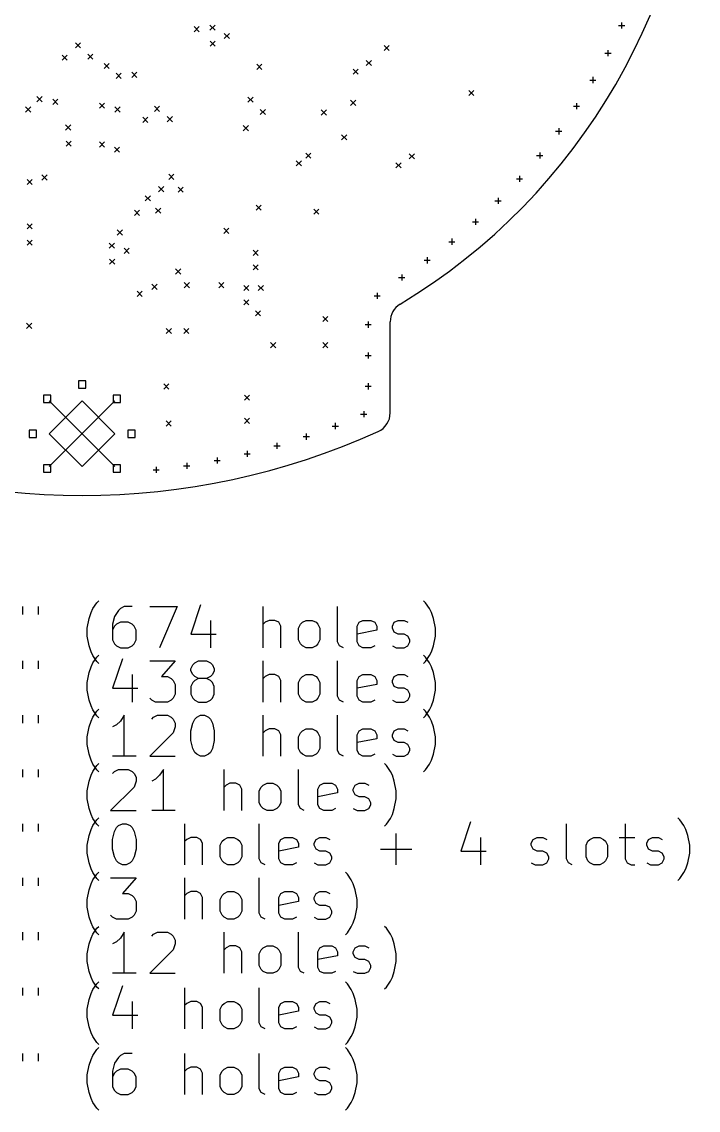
# Model space of a CAD drawing. Header units: millimetres. Extents: x 112 to 183, y -155 to -48.
# Drawn here: x 145.6 to 178.5, y -154.9 to -102 of the extents above; entities that cross this region are included whole.
import ezdxf

# ---------------------------------------------------------------- set-up
doc = ezdxf.new("R2010")
doc.units = ezdxf.units.MM
doc.layers.add('BLACK', color=250, linetype='CONTINUOUS')

msp = doc.modelspace()

# ---------------------------------------------------------------- linework, layer by layer
at = {"layer": 'BLACK', "linetype": 'CONTINUOUS'}
for p, q in [((153.951633, -102.188867), (154.201633, -102.438867)), ((154.201633, -102.188867), (153.951633, -102.438867)), ((154.7254, -102.1151), (154.9754, -102.3651)), ((154.9754, -102.1151), (154.7254, -102.3651)), ((174.613839, -102.136188), (174.913839, -102.136188)), ((174.763839, -101.986188), (174.763839, -102.286188)), ((155.425, -102.525), (155.675, -102.775)), ((155.675, -102.525), (155.425, -102.775)), ((148.1754, -102.9751), (148.4254, -103.2251)), ((148.4254, -102.9751), (148.1754, -103.2251)), ((154.736721, -102.894442), (154.986721, -103.144442)), ((154.986721, -102.894442), (154.736721, -103.144442)), ((163.2054, -103.1051), (163.4554, -103.3551)), ((163.4554, -103.1051), (163.2054, -103.3551)), ((147.5254, -103.5751), (147.7754, -103.8251)), ((147.7754, -103.5751), (147.5254, -103.8251)), ((148.7754, -103.5251), (149.0254, -103.7751)), ((149.0254, -103.5251), (148.7754, -103.7751)), ((173.950035, -103.481131), (174.250035, -103.481131)), ((174.100035, -103.331131), (174.100035, -103.631131)), ((149.569167, -103.981333), (149.819167, -104.231333)), ((149.819167, -103.981333), (149.569167, -104.231333)), ((157, -104.025), (157.25, -104.275)), ((157.25, -104.025), (157, -104.275)), ((161.692645, -104.258639), (161.942645, -104.508639)), ((161.942645, -104.258639), (161.692645, -104.508639)), ((162.3354, -103.8351), (162.5854, -104.0851)), ((162.5854, -103.8351), (162.3354, -104.0851)), ((150.161082, -104.461488), (150.411082, -104.711488)), ((150.411082, -104.461488), (150.161082, -104.711488)), ((150.9154, -104.4151), (151.1654, -104.6651)), ((151.1654, -104.4151), (150.9154, -104.6651)), ((173.217469, -104.789887), (173.517469, -104.789887)), ((173.367469, -104.639887), (173.367469, -104.939887)), ((167.3254, -105.3001), (167.5754, -105.5501)), ((167.5754, -105.3001), (167.3254, -105.5501)), ((146.3054, -105.5951), (146.5554, -105.8451)), ((146.5554, -105.5951), (146.3054, -105.8451)), ((147.075, -105.725), (147.325, -105.975)), ((147.325, -105.725), (147.075, -105.975)), ((149.349423, -105.911038), (149.599423, -106.161038)), ((149.599423, -105.911038), (149.349423, -106.161038)), ((156.5754, -105.6251), (156.8254, -105.8751)), ((156.8254, -105.6251), (156.5754, -105.8751)), ((161.5754, -105.7751), (161.8254, -106.0251)), ((161.8254, -105.7751), (161.5754, -106.0251)), ((172.568104, -105.908947), (172.568104, -106.208947)), ((145.7504, -106.1001), (146.0004, -106.3501)), ((146.0004, -106.1001), (145.7504, -106.3501)), ((150.1004, -106.1001), (150.3504, -106.3501)), ((150.3504, -106.1001), (150.1004, -106.3501)), ((152.0254, -106.0651), (152.2754, -106.3151)), ((152.2754, -106.0651), (152.0254, -106.3151)), ((157.1754, -106.2251), (157.4254, -106.4751)), ((157.4254, -106.2251), (157.1754, -106.4751)), ((160.144167, -106.243867), (160.394167, -106.493867)), ((160.394167, -106.243867), (160.144167, -106.493867)), ((172.418104, -106.058947), (172.718104, -106.058947)), ((147.7004, -106.9751), (147.9504, -107.2251)), ((147.9504, -106.9751), (147.7004, -107.2251)), ((151.4554, -106.6051), (151.7054, -106.8551)), ((151.7054, -106.6051), (151.4554, -106.8551)), ((152.6509, -106.5706), (152.9009, -106.8206)), ((152.9009, -106.5706), (152.6509, -106.8206)), ((156.3454, -107.0051), (156.5954, -107.2551)), ((156.5954, -107.0051), (156.3454, -107.2551)), ((161.131633, -107.4506), (161.381633, -107.7006)), ((161.381633, -107.4506), (161.131633, -107.7006)), ((171.554089, -107.284906), (171.854089, -107.284906)), ((171.704089, -107.134906), (171.704089, -107.434906)), ((147.7259, -107.763812), (147.9759, -108.013812)), ((147.9759, -107.763812), (147.7259, -108.013812)), ((149.3504, -107.8001), (149.6004, -108.0501)), ((149.6004, -107.8001), (149.3504, -108.0501)), ((150.0754, -108.0501), (150.3254, -108.3001)), ((150.3254, -108.0501), (150.0754, -108.3001)), ((159.3854, -108.3451), (159.6354, -108.5951)), ((159.6354, -108.3451), (159.3854, -108.5951)), ((164.4254, -108.3751), (164.6754, -108.6251)), ((164.6754, -108.3751), (164.4254, -108.6251)), ((170.627735, -108.464471), (170.927735, -108.464471)), ((170.777735, -108.314471), (170.777735, -108.614471)), ((158.9254, -108.7151), (159.1754, -108.9651)), ((159.1754, -108.7151), (158.9254, -108.9651)), ((163.779867, -108.8151), (164.029867, -109.0651)), ((164.029867, -108.8151), (163.779867, -109.0651)), ((145.8254, -109.6251), (146.0754, -109.8751)), ((146.0754, -109.6251), (145.8254, -109.8751)), ((146.543726, -109.411181), (146.793726, -109.661181)), ((146.793726, -109.411181), (146.543726, -109.661181)), ((152.7254, -109.3751), (152.9754, -109.6251)), ((152.9754, -109.3751), (152.7254, -109.6251)), ((169.641541, -109.594471), (169.941541, -109.594471)), ((169.791541, -109.444471), (169.791541, -109.744471)), ((152.2254, -109.9751), (152.4754, -110.2251)), ((152.4754, -109.9751), (152.2254, -110.2251)), ((153.1754, -110.001858), (153.4254, -110.251858)), ((153.4254, -110.001858), (153.1754, -110.251858)), ((151.5754, -110.4251), (151.8254, -110.6751)), ((151.8254, -110.4251), (151.5754, -110.6751)), ((168.598142, -110.671887), (168.898142, -110.671887)), ((168.748142, -110.521887), (168.748142, -110.821887)), ((151.0454, -111.1251), (151.2954, -111.3751)), ((151.2954, -111.1251), (151.0454, -111.3751)), ((152.08073, -111.01977), (152.33073, -111.26977)), ((152.33073, -111.01977), (152.08073, -111.26977)), ((156.9754, -110.8751), (157.2254, -111.1251)), ((157.2254, -110.8751), (156.9754, -111.1251)), ((159.7754, -111.0751), (160.0254, -111.3251)), ((160.0254, -111.0751), (159.7754, -111.3251)), ((167.500344, -111.693816), (167.800344, -111.693816)), ((167.650344, -111.543816), (167.650344, -111.843816)), ((145.8254, -111.7851), (146.0754, -112.0351)), ((146.0754, -111.7851), (145.8254, -112.0351)), ((150.214375, -112.084435), (150.464375, -112.334435)), ((150.464375, -112.084435), (150.214375, -112.334435)), ((155.4004, -112.0001), (155.6504, -112.2501)), ((155.6504, -112.0001), (155.4004, -112.2501)), ((145.827325, -112.580708), (146.077325, -112.830708)), ((146.077325, -112.580708), (145.827325, -112.830708)), ((149.8254, -112.7251), (150.0754, -112.9751)), ((150.0754, -112.7251), (149.8254, -112.9751)), ((166.351097, -112.657519), (166.651097, -112.657519)), ((166.501097, -112.507519), (166.501097, -112.807519)), ((150.545891, -112.976039), (150.795891, -113.226039)), ((150.795891, -112.976039), (150.545891, -113.226039)), ((156.8254, -113.0751), (157.0754, -113.3251)), ((157.0754, -113.0751), (156.8254, -113.3251)), ((149.837313, -113.50616), (150.087313, -113.75616)), ((150.087313, -113.50616), (149.837313, -113.75616)), ((156.8254, -113.7751), (157.0754, -114.0251)), ((157.0754, -113.7751), (156.8254, -114.0251)), ((165.15348, -113.560409), (165.45348, -113.560409)), ((165.30348, -113.410409), (165.30348, -113.710409)), ((153.0554, -113.9851), (153.3054, -114.2351)), ((153.3054, -113.9851), (153.0554, -114.2351)), ((164.060709, -114.250063), (164.060709, -114.550063)), ((151.9009, -114.7251), (152.1509, -114.9751)), ((152.1509, -114.7251), (151.9009, -114.9751)), ((153.4754, -114.6451), (153.7254, -114.8951)), ((153.7254, -114.6451), (153.4754, -114.8951)), ((155.1504, -114.6501), (155.4004, -114.9001)), ((155.4004, -114.6501), (155.1504, -114.9001)), ((156.3754, -114.7851), (156.6254, -115.0351)), ((156.6254, -114.7851), (156.3754, -115.0351)), ((157.0754, -114.7851), (157.3254, -115.0351)), ((157.3254, -114.7851), (157.0754, -115.0351)), ((163.910709, -114.400063), (164.210709, -114.400063)), ((151.178208, -115.066929), (151.428208, -115.316929)), ((151.428208, -115.066929), (151.178208, -115.316929)), ((162.715, -115.289844), (163.015, -115.289844)), ((162.865, -115.139844), (162.865, -115.439844)), ((156.3754, -115.4851), (156.6254, -115.7351)), ((156.6254, -115.4851), (156.3754, -115.7351)), ((156.9354, -116.0151), (157.1854, -116.2651)), ((157.1854, -116.0151), (156.9354, -116.2651)), ((160.2154, -116.2951), (160.4654, -116.5451)), ((160.4654, -116.2951), (160.2154, -116.5451)), ((145.8004, -116.6251), (146.0504, -116.8751)), ((146.0504, -116.6251), (145.8004, -116.8751)), ((152.6004, -116.8751), (152.8504, -117.1251)), ((152.8504, -116.8751), (152.6004, -117.1251)), ((153.4504, -116.8751), (153.7004, -117.1251)), ((153.7004, -116.8751), (153.4504, -117.1251)), ((162.280414, -116.692334), (162.580414, -116.692334)), ((162.430414, -116.542334), (162.430414, -116.842334)), ((163.5004, -120.983971), (163.500399, -116.55194)), ((157.6754, -117.5651), (157.9254, -117.8151)), ((157.9254, -117.5651), (157.6754, -117.8151)), ((160.2154, -117.5651), (160.4654, -117.8151)), ((160.4654, -117.5651), (160.2154, -117.8151)), ((162.430414, -118.042336), (162.430414, -118.342336)), ((162.280414, -118.192336), (162.580414, -118.192336)), ((148.677178, -119.423322), (148.323622, -119.423322)), ((148.323622, -119.423322), (148.323622, -119.776878)), ((148.677178, -119.776878), (148.677178, -119.423322)), ((152.4754, -119.5751), (152.7254, -119.8251)), ((152.7254, -119.5751), (152.4754, -119.8251)), ((162.430414, -119.542338), (162.430414, -119.842338)), ((146.980122, -120.126266), (146.626566, -120.126266)), ((146.626566, -120.126266), (146.626566, -120.479822)), ((146.980122, -120.479822), (146.980122, -120.126266)), ((148.323622, -119.776878), (148.677178, -119.776878)), ((150.374234, -120.126266), (150.020678, -120.126266)), ((150.020678, -120.126266), (150.020678, -120.479822)), ((150.374234, -120.479822), (150.374234, -120.126266)), ((156.4054, -120.1251), (156.6554, -120.3751)), ((156.6554, -120.1251), (156.4054, -120.3751)), ((162.280414, -119.692338), (162.580414, -119.692338)), ((146.626566, -120.479822), (146.980122, -120.479822)), ((146.9004, -120.4001), (150.1004, -123.6001)), ((150.1004, -120.4001), (146.9004, -123.6001)), ((148.5004, -120.4001), (146.9004, -122.0001)), ((150.1004, -122.0001), (148.5004, -120.4001)), ((150.020678, -120.479822), (150.374234, -120.479822)), ((156.4054, -121.2451), (156.6554, -121.4951)), ((156.6554, -121.2451), (156.4054, -121.4951)), ((162.060683, -121.049799), (162.360683, -121.049799)), ((162.210683, -120.899799), (162.210683, -121.199799)), ((152.5954, -121.3751), (152.8454, -121.6251)), ((152.8454, -121.3751), (152.5954, -121.6251)), ((160.675873, -121.62594), (160.975873, -121.62594)), ((160.825873, -121.47594), (160.825873, -121.77594)), ((146.277178, -121.823322), (145.923622, -121.823322)), ((145.923622, -121.823322), (145.923622, -122.176878)), ((145.923622, -122.176878), (146.277178, -122.176878)), ((146.277178, -122.176878), (146.277178, -121.823322)), ((146.9004, -122.0001), (148.5004, -123.6001)), ((148.5004, -123.6001), (150.1004, -122.0001)), ((151.077178, -121.823322), (150.723622, -121.823322)), ((150.723622, -121.823322), (150.723622, -122.176878)), ((150.723622, -122.176878), (151.077178, -122.176878)), ((151.077178, -122.176878), (151.077178, -121.823322)), ((159.266972, -122.140351), (159.566972, -122.140351)), ((159.416972, -121.990351), (159.416972, -122.290351)), ((156.537912, -122.830106), (156.537912, -123.130106)), ((157.836721, -122.592036), (158.136721, -122.592036)), ((157.986721, -122.442036), (157.986721, -122.742036)), ((154.923382, -123.303807), (155.223382, -123.303807)), ((155.073382, -123.153807), (155.073382, -123.453807)), ((156.387912, -122.980106), (156.687912, -122.980106)), ((146.980122, -123.520378), (146.626566, -123.520378)), ((146.626566, -123.520378), (146.626566, -123.873934)), ((146.626566, -123.873934), (146.980122, -123.873934)), ((146.980122, -123.873934), (146.980122, -123.520378)), ((150.374234, -123.520378), (150.020678, -123.520378)), ((150.020678, -123.520378), (150.020678, -123.873934)), ((150.020678, -123.873934), (150.374234, -123.873934)), ((150.374234, -123.873934), (150.374234, -123.520378)), ((151.9586, -123.7557), (152.2586, -123.7557)), ((152.1086, -123.6057), (152.1086, -123.9057)), ((153.445984, -123.562507), (153.745984, -123.562507)), ((153.595984, -123.412507), (153.595984, -123.712507)), ((149.032482, -130.510178), (149.222958, -130.224463)), ((149.222958, -130.224463), (149.318197, -130.129225)), ((165.22296, -130.224463), (165.127722, -130.129225)), ((165.413436, -130.510178), (165.22296, -130.224463)), ((145.60391, -130.41494), (145.60391, -130.795892)), ((146.365815, -130.41494), (146.365815, -130.795892)), ((148.842006, -130.986368), (148.937244, -130.700654)), ((148.937244, -130.700654), (149.032482, -130.510178)), ((150.270577, -130.605416), (150.080101, -130.89113)), ((150.365815, -130.510178), (150.270577, -130.605416)), ((150.556291, -130.41494), (150.365815, -130.510178)), ((150.937244, -130.41494), (150.556291, -130.41494)), ((151.794387, -130.41494), (153.12772, -130.41494)), ((153.12772, -130.41494), (152.270577, -132.41494)), ((154.270577, -130.319702), (153.794387, -131.748273)), ((157.318197, -132.41494), (157.318197, -130.41494)), ((160.937245, -132.129225), (160.937245, -130.41494)), ((165.508674, -130.700654), (165.413436, -130.510178)), ((165.603912, -130.986368), (165.508674, -130.700654)), ((148.746768, -131.462559), (148.842006, -130.986368)), ((150.080101, -130.89113), (149.984863, -131.272082)), ((149.984863, -131.272082), (149.984863, -132.033987)), ((150.175339, -131.272082), (150.080101, -131.367321)), ((150.365815, -131.176844), (150.175339, -131.272082)), ((150.746768, -131.176844), (150.365815, -131.176844)), ((150.937244, -131.272082), (150.746768, -131.176844)), ((151.032482, -131.367321), (150.937244, -131.272082)), ((154.746768, -131.081606), (154.746768, -132.41494)), ((157.413435, -131.176844), (157.318197, -131.272082)), ((157.603911, -131.081606), (157.413435, -131.176844)), ((157.889626, -131.081606), (157.603911, -131.081606)), ((158.080102, -131.176844), (157.889626, -131.081606)), ((158.17534, -131.367321), (158.080102, -131.176844)), ((159.032483, -131.462559), (159.127721, -131.272082)), ((159.127721, -131.272082), (159.222959, -131.176844)), ((159.222959, -131.176844), (159.413435, -131.081606)), ((159.413435, -131.081606), (159.69915, -131.081606)), ((159.69915, -131.081606), (159.889626, -131.176844)), ((159.889626, -131.176844), (159.984864, -131.272082)), ((159.984864, -131.272082), (160.080102, -131.462559)), ((161.889626, -131.367321), (161.984864, -131.176844)), ((161.984864, -131.176844), (162.17534, -131.081606)), ((162.17534, -131.081606), (162.556293, -131.081606)), ((162.556293, -131.081606), (162.746769, -131.176844)), ((162.746769, -131.176844), (162.842007, -131.367321)), ((163.603912, -131.367321), (163.69915, -131.176844)), ((163.69915, -131.176844), (163.889626, -131.081606)), ((163.889626, -131.081606), (164.17534, -131.081606)), ((164.17534, -131.081606), (164.365817, -131.176844)), ((165.69915, -131.462559), (165.603912, -130.986368)), ((148.746768, -131.843511), (148.746768, -131.462559)), ((148.842006, -132.319702), (148.746768, -131.843511)), ((150.080101, -131.367321), (149.984863, -131.557797)), ((151.12772, -131.557797), (151.032482, -131.367321)), ((151.12772, -132.033987), (151.12772, -131.557797)), ((153.794387, -131.748273), (155.032482, -131.748273)), ((158.17534, -132.41494), (158.17534, -131.367321)), ((159.032483, -132.033987), (159.032483, -131.462559)), ((160.080102, -131.462559), (160.080102, -132.033987)), ((161.889626, -132.129225), (161.889626, -131.367321)), ((162.842007, -131.557797), (161.889626, -131.748273)), ((162.842007, -131.367321), (162.842007, -131.557797)), ((163.603912, -131.462559), (163.603912, -131.367321)), ((163.69915, -131.653035), (163.603912, -131.462559)), ((163.889626, -131.748273), (163.69915, -131.653035)), ((164.17534, -131.748273), (163.889626, -131.748273)), ((164.365817, -131.843511), (164.17534, -131.748273)), ((164.461055, -132.033987), (164.365817, -131.843511)), ((165.603912, -132.319702), (165.69915, -131.843511)), ((165.69915, -131.843511), (165.69915, -131.462559)), ((148.937244, -132.605416), (148.842006, -132.319702)), ((149.984863, -132.033987), (150.080101, -132.224463)), ((150.080101, -132.224463), (150.175339, -132.319702)), ((150.175339, -132.319702), (150.365815, -132.41494)), ((150.746768, -132.41494), (150.937244, -132.319702)), ((150.937244, -132.319702), (151.032482, -132.224463)), ((151.032482, -132.224463), (151.12772, -132.033987)), ((159.127721, -132.224463), (159.032483, -132.033987)), ((159.222959, -132.319702), (159.127721, -132.224463)), ((159.413435, -132.41494), (159.222959, -132.319702)), ((159.889626, -132.319702), (159.69915, -132.41494)), ((159.984864, -132.224463), (159.889626, -132.319702)), ((160.080102, -132.033987), (159.984864, -132.224463)), ((161.032483, -132.319702), (160.937245, -132.129225)), ((161.222959, -132.41494), (161.032483, -132.319702)), ((161.984864, -132.319702), (161.889626, -132.129225)), ((162.17534, -132.41494), (161.984864, -132.319702)), ((162.746769, -132.319702), (162.556293, -132.41494)), ((163.603912, -132.319702), (163.794388, -132.41494)), ((164.17534, -132.41494), (164.365817, -132.319702)), ((164.365817, -132.319702), (164.461055, -132.129225)), ((164.461055, -132.129225), (164.461055, -132.033987)), ((165.508674, -132.605416), (165.603912, -132.319702)), ((149.032482, -132.795892), (148.937244, -132.605416)), ((149.222958, -133.081606), (149.032482, -132.795892)), ((149.032482, -133.150178), (149.222958, -132.864463)), ((149.222958, -132.864463), (149.318197, -132.769225)), ((150.365815, -132.41494), (150.746768, -132.41494)), ((159.69915, -132.41494), (159.413435, -132.41494)), ((162.556293, -132.41494), (162.17534, -132.41494)), ((163.794388, -132.41494), (164.17534, -132.41494)), ((165.22296, -132.864463), (165.127722, -132.769225)), ((165.22296, -133.081606), (165.413436, -132.795892)), ((165.413436, -133.150178), (165.22296, -132.864463)), ((165.413436, -132.795892), (165.508674, -132.605416)), ((145.60391, -133.05494), (145.60391, -133.435892)), ((146.365815, -133.05494), (146.365815, -133.435892)), ((148.842006, -133.626368), (148.937244, -133.340654)), ((148.937244, -133.340654), (149.032482, -133.150178)), ((149.318197, -133.176844), (149.222958, -133.081606)), ((150.461053, -132.959702), (149.984863, -134.388273)), ((151.794387, -133.05494), (153.032482, -133.05494)), ((153.032482, -133.05494), (152.365815, -133.816844)), ((153.794387, -133.435892), (153.889625, -133.245416)), ((153.794387, -133.53113), (153.794387, -133.435892)), ((153.889625, -133.245416), (153.984863, -133.150178)), ((153.984863, -133.150178), (154.175339, -133.05494)), ((154.175339, -133.05494), (154.556292, -133.05494)), ((154.556292, -133.05494), (154.746768, -133.150178)), ((154.746768, -133.150178), (154.842006, -133.245416)), ((154.842006, -133.245416), (154.937244, -133.435892)), ((154.937244, -133.435892), (154.937244, -133.53113)), ((157.318197, -135.05494), (157.318197, -133.05494)), ((160.937245, -134.769225), (160.937245, -133.05494)), ((165.127722, -133.176844), (165.22296, -133.081606)), ((165.508674, -133.340654), (165.413436, -133.150178)), ((165.603912, -133.626368), (165.508674, -133.340654)), ((148.746768, -134.102559), (148.842006, -133.626368)), ((150.937244, -133.721606), (150.937244, -135.05494)), ((152.365815, -133.816844), (152.65153, -133.816844)), ((152.65153, -133.816844), (152.842006, -133.912082)), ((152.842006, -133.912082), (152.937244, -134.007321)), ((153.889625, -133.721606), (153.794387, -133.53113)), ((153.984863, -133.816844), (153.889625, -133.721606)), ((154.175339, -133.912082), (153.984863, -133.816844)), ((154.175339, -133.912082), (153.984863, -134.007321)), ((154.556292, -133.912082), (154.175339, -133.912082)), ((154.746768, -133.816844), (154.556292, -133.912082)), ((154.746768, -134.007321), (154.556292, -133.912082)), ((154.842006, -133.721606), (154.746768, -133.816844)), ((154.937244, -133.53113), (154.842006, -133.721606)), ((157.413435, -133.816844), (157.318197, -133.912082)), ((157.603911, -133.721606), (157.413435, -133.816844)), ((157.889626, -133.721606), (157.603911, -133.721606)), ((158.080102, -133.816844), (157.889626, -133.721606)), ((158.17534, -134.007321), (158.080102, -133.816844)), ((159.032483, -134.102559), (159.127721, -133.912082)), ((159.127721, -133.912082), (159.222959, -133.816844)), ((159.222959, -133.816844), (159.413435, -133.721606)), ((159.413435, -133.721606), (159.69915, -133.721606)), ((159.69915, -133.721606), (159.889626, -133.816844)), ((159.889626, -133.816844), (159.984864, -133.912082)), ((159.984864, -133.912082), (160.080102, -134.102559)), ((161.889626, -134.007321), (161.984864, -133.816844)), ((161.984864, -133.816844), (162.17534, -133.721606)), ((162.17534, -133.721606), (162.556293, -133.721606)), ((162.556293, -133.721606), (162.746769, -133.816844)), ((162.746769, -133.816844), (162.842007, -134.007321)), ((163.603912, -134.007321), (163.69915, -133.816844)), ((163.69915, -133.816844), (163.889626, -133.721606)), ((163.889626, -133.721606), (164.17534, -133.721606)), ((164.17534, -133.721606), (164.365817, -133.816844)), ((165.69915, -134.102559), (165.603912, -133.626368)), ((148.746768, -134.483511), (148.746768, -134.102559)), ((148.842006, -134.959702), (148.746768, -134.483511)), ((149.984863, -134.388273), (151.222958, -134.388273)), ((152.937244, -134.007321), (153.032482, -134.197797)), ((153.032482, -134.197797), (153.032482, -134.673987)), ((153.889625, -134.102559), (153.794387, -134.293035)), ((153.794387, -134.293035), (153.794387, -134.673987)), ((153.984863, -134.007321), (153.889625, -134.102559)), ((154.842006, -134.102559), (154.746768, -134.007321)), ((154.937244, -134.293035), (154.842006, -134.102559)), ((154.937244, -134.673987), (154.937244, -134.293035)), ((158.17534, -135.05494), (158.17534, -134.007321)), ((159.032483, -134.673987), (159.032483, -134.102559)), ((160.080102, -134.102559), (160.080102, -134.673987)), ((161.889626, -134.769225), (161.889626, -134.007321)), ((162.842007, -134.197797), (161.889626, -134.388273)), ((162.842007, -134.007321), (162.842007, -134.197797)), ((163.603912, -134.102559), (163.603912, -134.007321)), ((163.69915, -134.293035), (163.603912, -134.102559)), ((163.889626, -134.388273), (163.69915, -134.293035)), ((164.17534, -134.388273), (163.889626, -134.388273)), ((164.365817, -134.483511), (164.17534, -134.388273)), ((164.461055, -134.673987), (164.365817, -134.483511)), ((165.603912, -134.959702), (165.69915, -134.483511)), ((165.69915, -134.483511), (165.69915, -134.102559)), ((148.937244, -135.245416), (148.842006, -134.959702)), ((151.889625, -134.959702), (151.794387, -134.864463)), ((152.080101, -135.05494), (151.889625, -134.959702)), ((152.842006, -134.959702), (152.65153, -135.05494)), ((152.937244, -134.864463), (152.842006, -134.959702)), ((153.032482, -134.673987), (152.937244, -134.864463)), ((153.794387, -134.673987), (153.889625, -134.864463)), ((153.889625, -134.864463), (153.984863, -134.959702)), ((153.984863, -134.959702), (154.175339, -135.05494)), ((154.556292, -135.05494), (154.746768, -134.959702)), ((154.746768, -134.959702), (154.842006, -134.864463)), ((154.842006, -134.864463), (154.937244, -134.673987)), ((159.127721, -134.864463), (159.032483, -134.673987)), ((159.222959, -134.959702), (159.127721, -134.864463)), ((159.413435, -135.05494), (159.222959, -134.959702)), ((159.889626, -134.959702), (159.69915, -135.05494)), ((159.984864, -134.864463), (159.889626, -134.959702)), ((160.080102, -134.673987), (159.984864, -134.864463)), ((161.032483, -134.959702), (160.937245, -134.769225)), ((161.222959, -135.05494), (161.032483, -134.959702)), ((161.984864, -134.959702), (161.889626, -134.769225)), ((162.17534, -135.05494), (161.984864, -134.959702)), ((162.746769, -134.959702), (162.556293, -135.05494)), ((163.603912, -134.959702), (163.794388, -135.05494)), ((164.17534, -135.05494), (164.365817, -134.959702)), ((164.365817, -134.959702), (164.461055, -134.769225)), ((164.461055, -134.769225), (164.461055, -134.673987)), ((165.508674, -135.245416), (165.603912, -134.959702)), ((149.032482, -135.435892), (148.937244, -135.245416)), ((149.222958, -135.721606), (149.032482, -135.435892)), ((149.032482, -135.790178), (149.222958, -135.504463)), ((149.222958, -135.504463), (149.318197, -135.409225)), ((152.65153, -135.05494), (152.080101, -135.05494)), ((154.175339, -135.05494), (154.556292, -135.05494)), ((159.69915, -135.05494), (159.413435, -135.05494)), ((162.556293, -135.05494), (162.17534, -135.05494)), ((163.794388, -135.05494), (164.17534, -135.05494)), ((165.22296, -135.504463), (165.127722, -135.409225)), ((165.22296, -135.721606), (165.413436, -135.435892)), ((165.413436, -135.790178), (165.22296, -135.504463)), ((165.413436, -135.435892), (165.508674, -135.245416)), ((145.60391, -135.69494), (145.60391, -136.075892)), ((146.365815, -135.69494), (146.365815, -136.075892)), ((148.842006, -136.266368), (148.937244, -135.980654)), ((148.937244, -135.980654), (149.032482, -135.790178)), ((149.318197, -135.816844), (149.222958, -135.721606)), ((150.365815, -135.980654), (150.175339, -136.17113)), ((150.556291, -135.69494), (150.365815, -135.980654)), ((150.556291, -137.69494), (150.556291, -135.69494)), ((151.889625, -135.885416), (151.984863, -135.790178)), ((151.984863, -135.790178), (152.175339, -135.69494)), ((152.175339, -135.69494), (152.65153, -135.69494)), ((152.65153, -135.69494), (152.842006, -135.790178)), ((152.842006, -135.790178), (152.937244, -135.885416)), ((152.937244, -135.885416), (153.032482, -136.075892)), ((153.032482, -136.075892), (153.032482, -136.266368)), ((153.794387, -136.456844), (153.889625, -136.075892)), ((153.889625, -136.075892), (153.984863, -135.885416)), ((153.984863, -135.885416), (154.080101, -135.790178)), ((154.080101, -135.790178), (154.270577, -135.69494)), ((154.270577, -135.69494), (154.461054, -135.69494)), ((154.461054, -135.69494), (154.65153, -135.790178)), ((154.65153, -135.790178), (154.746768, -135.885416)), ((154.746768, -135.885416), (154.842006, -136.075892)), ((154.842006, -136.075892), (154.937244, -136.456844)), ((157.318197, -137.69494), (157.318197, -135.69494)), ((160.937245, -137.409225), (160.937245, -135.69494)), ((165.127722, -135.816844), (165.22296, -135.721606)), ((165.508674, -135.980654), (165.413436, -135.790178)), ((165.603912, -136.266368), (165.508674, -135.980654)), ((148.746768, -136.742559), (148.842006, -136.266368)), ((150.175339, -136.17113), (149.984863, -136.266368)), ((152.937244, -136.552082), (151.794387, -137.69494)), ((153.032482, -136.266368), (152.937244, -136.552082)), ((153.794387, -136.933035), (153.794387, -136.456844)), ((154.937244, -136.456844), (154.937244, -136.933035)), ((157.413435, -136.456844), (157.318197, -136.552082)), ((157.603911, -136.361606), (157.413435, -136.456844)), ((157.889626, -136.361606), (157.603911, -136.361606)), ((158.080102, -136.456844), (157.889626, -136.361606)), ((158.17534, -136.647321), (158.080102, -136.456844)), ((159.032483, -136.742559), (159.127721, -136.552082)), ((159.127721, -136.552082), (159.222959, -136.456844)), ((159.222959, -136.456844), (159.413435, -136.361606)), ((159.413435, -136.361606), (159.69915, -136.361606)), ((159.69915, -136.361606), (159.889626, -136.456844)), ((159.889626, -136.456844), (159.984864, -136.552082)), ((159.984864, -136.552082), (160.080102, -136.742559)), ((161.889626, -136.647321), (161.984864, -136.456844)), ((161.984864, -136.456844), (162.17534, -136.361606)), ((162.17534, -136.361606), (162.556293, -136.361606)), ((162.556293, -136.361606), (162.746769, -136.456844)), ((162.746769, -136.456844), (162.842007, -136.647321)), ((163.603912, -136.647321), (163.69915, -136.456844)), ((163.69915, -136.456844), (163.889626, -136.361606)), ((163.889626, -136.361606), (164.17534, -136.361606)), ((164.17534, -136.361606), (164.365817, -136.456844)), ((165.69915, -136.742559), (165.603912, -136.266368)), ((148.746768, -137.123511), (148.746768, -136.742559)), ((148.842006, -137.599702), (148.746768, -137.123511)), ((153.889625, -137.313987), (153.794387, -136.933035)), ((154.937244, -136.933035), (154.842006, -137.313987)), ((158.17534, -137.69494), (158.17534, -136.647321)), ((159.032483, -137.313987), (159.032483, -136.742559)), ((160.080102, -136.742559), (160.080102, -137.313987)), ((161.889626, -137.409225), (161.889626, -136.647321)), ((162.842007, -136.837797), (161.889626, -137.028273)), ((162.842007, -136.647321), (162.842007, -136.837797)), ((163.603912, -136.742559), (163.603912, -136.647321)), ((163.69915, -136.933035), (163.603912, -136.742559)), ((163.889626, -137.028273), (163.69915, -136.933035)), ((164.17534, -137.028273), (163.889626, -137.028273)), ((164.365817, -137.123511), (164.17534, -137.028273)), ((164.461055, -137.313987), (164.365817, -137.123511)), ((165.603912, -137.599702), (165.69915, -137.123511)), ((165.69915, -137.123511), (165.69915, -136.742559)), ((148.937244, -137.885416), (148.842006, -137.599702)), ((151.12772, -137.69494), (149.984863, -137.69494)), ((151.794387, -137.69494), (153.032482, -137.69494)), ((153.984863, -137.504463), (153.889625, -137.313987)), ((154.080101, -137.599702), (153.984863, -137.504463)), ((154.270577, -137.69494), (154.080101, -137.599702)), ((154.461054, -137.69494), (154.270577, -137.69494)), ((154.65153, -137.599702), (154.461054, -137.69494)), ((154.746768, -137.504463), (154.65153, -137.599702)), ((154.842006, -137.313987), (154.746768, -137.504463)), ((159.127721, -137.504463), (159.032483, -137.313987)), ((159.222959, -137.599702), (159.127721, -137.504463)), ((159.413435, -137.69494), (159.222959, -137.599702)), ((159.69915, -137.69494), (159.413435, -137.69494)), ((159.889626, -137.599702), (159.69915, -137.69494)), ((159.984864, -137.504463), (159.889626, -137.599702)), ((160.080102, -137.313987), (159.984864, -137.504463)), ((161.032483, -137.599702), (160.937245, -137.409225)), ((161.222959, -137.69494), (161.032483, -137.599702)), ((161.984864, -137.599702), (161.889626, -137.409225)), ((162.17534, -137.69494), (161.984864, -137.599702)), ((162.556293, -137.69494), (162.17534, -137.69494)), ((162.746769, -137.599702), (162.556293, -137.69494)), ((163.603912, -137.599702), (163.794388, -137.69494)), ((163.794388, -137.69494), (164.17534, -137.69494)), ((164.17534, -137.69494), (164.365817, -137.599702)), ((164.365817, -137.599702), (164.461055, -137.409225)), ((164.461055, -137.409225), (164.461055, -137.313987)), ((165.508674, -137.885416), (165.603912, -137.599702)), ((149.032482, -138.075892), (148.937244, -137.885416)), ((149.222958, -138.361606), (149.032482, -138.075892)), ((149.032482, -138.430178), (149.222958, -138.144463)), ((149.222958, -138.144463), (149.318197, -138.049225)), ((163.318198, -138.144463), (163.22296, -138.049225)), ((163.508674, -138.430178), (163.318198, -138.144463)), ((165.22296, -138.361606), (165.413436, -138.075892)), ((165.413436, -138.075892), (165.508674, -137.885416)), ((145.60391, -138.33494), (145.60391, -138.715892)), ((146.365815, -138.33494), (146.365815, -138.715892)), ((148.842006, -138.906368), (148.937244, -138.620654)), ((148.937244, -138.620654), (149.032482, -138.430178)), ((149.318197, -138.456844), (149.222958, -138.361606)), ((149.984863, -138.525416), (150.080101, -138.430178)), ((150.080101, -138.430178), (150.270577, -138.33494)), ((150.270577, -138.33494), (150.746768, -138.33494)), ((150.746768, -138.33494), (150.937244, -138.430178)), ((150.937244, -138.430178), (151.032482, -138.525416)), ((151.032482, -138.525416), (151.12772, -138.715892)), ((151.12772, -138.715892), (151.12772, -138.906368)), ((152.270577, -138.620654), (152.080101, -138.81113)), ((152.461053, -138.33494), (152.270577, -138.620654)), ((152.461053, -140.33494), (152.461053, -138.33494)), ((155.413435, -140.33494), (155.413435, -138.33494)), ((159.032483, -140.049225), (159.032483, -138.33494)), ((163.603912, -138.620654), (163.508674, -138.430178)), ((163.69915, -138.906368), (163.603912, -138.620654)), ((165.127722, -138.456844), (165.22296, -138.361606)), ((148.746768, -139.382559), (148.842006, -138.906368)), ((151.032482, -139.192082), (149.889625, -140.33494)), ((151.12772, -138.906368), (151.032482, -139.192082)), ((152.080101, -138.81113), (151.889625, -138.906368)), ((155.508673, -139.096844), (155.413435, -139.192082)), ((155.699149, -139.001606), (155.508673, -139.096844)), ((155.984864, -139.001606), (155.699149, -139.001606)), ((156.17534, -139.096844), (155.984864, -139.001606)), ((156.270578, -139.287321), (156.17534, -139.096844)), ((156.270578, -140.33494), (156.270578, -139.287321)), ((157.127721, -139.382559), (157.222959, -139.192082)), ((157.222959, -139.192082), (157.318197, -139.096844)), ((157.318197, -139.096844), (157.508673, -139.001606)), ((157.508673, -139.001606), (157.794388, -139.001606)), ((157.794388, -139.001606), (157.984864, -139.096844)), ((157.984864, -139.096844), (158.080102, -139.192082)), ((158.080102, -139.192082), (158.17534, -139.382559)), ((159.984864, -139.287321), (160.080102, -139.096844)), ((159.984864, -140.049225), (159.984864, -139.287321)), ((160.080102, -139.096844), (160.270578, -139.001606)), ((160.270578, -139.001606), (160.651531, -139.001606)), ((160.651531, -139.001606), (160.842007, -139.096844)), ((160.842007, -139.096844), (160.937245, -139.287321)), ((160.937245, -139.287321), (160.937245, -139.477797)), ((161.69915, -139.287321), (161.794388, -139.096844)), ((161.69915, -139.382559), (161.69915, -139.287321)), ((161.794388, -139.096844), (161.984864, -139.001606)), ((161.984864, -139.001606), (162.270578, -139.001606)), ((162.270578, -139.001606), (162.461055, -139.096844)), ((163.794388, -139.382559), (163.69915, -138.906368)), ((148.746768, -139.763511), (148.746768, -139.382559)), ((148.842006, -140.239702), (148.746768, -139.763511)), ((157.127721, -139.953987), (157.127721, -139.382559)), ((158.17534, -139.382559), (158.17534, -139.953987)), ((160.937245, -139.477797), (159.984864, -139.668273)), ((161.794388, -139.573035), (161.69915, -139.382559)), ((161.984864, -139.668273), (161.794388, -139.573035)), ((162.270578, -139.668273), (161.984864, -139.668273)), ((162.461055, -139.763511), (162.270578, -139.668273)), ((162.556293, -139.953987), (162.461055, -139.763511)), ((163.69915, -140.239702), (163.794388, -139.763511)), ((163.794388, -139.763511), (163.794388, -139.382559)), ((148.937244, -140.525416), (148.842006, -140.239702)), ((149.889625, -140.33494), (151.12772, -140.33494)), ((153.032482, -140.33494), (151.889625, -140.33494)), ((157.222959, -140.144463), (157.127721, -139.953987)), ((157.318197, -140.239702), (157.222959, -140.144463)), ((157.508673, -140.33494), (157.318197, -140.239702)), ((157.794388, -140.33494), (157.508673, -140.33494)), ((157.984864, -140.239702), (157.794388, -140.33494)), ((158.080102, -140.144463), (157.984864, -140.239702)), ((158.17534, -139.953987), (158.080102, -140.144463)), ((159.127721, -140.239702), (159.032483, -140.049225)), ((159.318197, -140.33494), (159.127721, -140.239702)), ((160.080102, -140.239702), (159.984864, -140.049225)), ((160.270578, -140.33494), (160.080102, -140.239702)), ((160.651531, -140.33494), (160.270578, -140.33494)), ((160.842007, -140.239702), (160.651531, -140.33494)), ((161.69915, -140.239702), (161.889626, -140.33494)), ((161.889626, -140.33494), (162.270578, -140.33494)), ((162.270578, -140.33494), (162.461055, -140.239702)), ((162.461055, -140.239702), (162.556293, -140.049225)), ((162.556293, -140.049225), (162.556293, -139.953987)), ((163.603912, -140.525416), (163.69915, -140.239702)), ((149.032482, -140.715892), (148.937244, -140.525416)), ((149.222958, -141.001606), (149.032482, -140.715892)), ((149.032482, -141.070178), (149.222958, -140.784463)), ((149.222958, -140.784463), (149.318197, -140.689225)), ((163.318198, -141.001606), (163.508674, -140.715892)), ((163.508674, -140.715892), (163.603912, -140.525416)), ((177.603914, -140.784463), (177.508676, -140.689225)), ((177.79439, -141.070178), (177.603914, -140.784463)), ((145.60391, -140.97494), (145.60391, -141.355892)), ((146.365815, -140.97494), (146.365815, -141.355892)), ((148.842006, -141.546368), (148.937244, -141.260654)), ((148.937244, -141.260654), (149.032482, -141.070178)), ((149.318197, -141.096844), (149.222958, -141.001606)), ((149.984863, -141.736844), (150.080101, -141.355892)), ((150.080101, -141.355892), (150.175339, -141.165416)), ((150.175339, -141.165416), (150.270577, -141.070178)), ((150.270577, -141.070178), (150.461053, -140.97494)), ((150.461053, -140.97494), (150.65153, -140.97494)), ((150.65153, -140.97494), (150.842006, -141.070178)), ((150.842006, -141.070178), (150.937244, -141.165416)), ((150.937244, -141.165416), (151.032482, -141.355892)), ((151.032482, -141.355892), (151.12772, -141.736844)), ((153.508673, -142.97494), (153.508673, -140.97494)), ((157.127721, -142.689225), (157.127721, -140.97494)), ((163.22296, -141.096844), (163.318198, -141.001606)), ((167.413436, -140.879702), (166.937246, -142.308273)), ((172.080104, -142.689225), (172.080104, -140.97494)), ((174.937247, -140.97494), (174.937247, -142.689225)), ((177.889628, -141.260654), (177.79439, -141.070178)), ((177.984866, -141.546368), (177.889628, -141.260654)), ((148.746768, -142.022559), (148.842006, -141.546368)), ((149.984863, -142.213035), (149.984863, -141.736844)), ((151.12772, -141.736844), (151.12772, -142.213035)), ((153.603911, -141.736844), (153.508673, -141.832082)), ((153.794387, -141.641606), (153.603911, -141.736844)), ((154.080102, -141.641606), (153.794387, -141.641606)), ((154.270578, -141.736844), (154.080102, -141.641606)), ((154.365816, -141.927321), (154.270578, -141.736844)), ((154.365816, -142.97494), (154.365816, -141.927321)), ((155.222959, -142.022559), (155.318197, -141.832082)), ((155.318197, -141.832082), (155.413435, -141.736844)), ((155.413435, -141.736844), (155.603911, -141.641606)), ((155.603911, -141.641606), (155.889626, -141.641606)), ((155.889626, -141.641606), (156.080102, -141.736844)), ((156.080102, -141.736844), (156.17534, -141.832082)), ((156.17534, -141.832082), (156.270578, -142.022559)), ((158.080102, -141.927321), (158.17534, -141.736844)), ((158.080102, -142.689225), (158.080102, -141.927321)), ((158.17534, -141.736844), (158.365816, -141.641606)), ((158.365816, -141.641606), (158.746769, -141.641606)), ((158.746769, -141.641606), (158.937245, -141.736844)), ((158.937245, -141.736844), (159.032483, -141.927321)), ((159.032483, -141.927321), (159.032483, -142.117797)), ((159.794388, -141.927321), (159.889626, -141.736844)), ((159.794388, -142.022559), (159.794388, -141.927321)), ((159.889626, -141.736844), (160.080102, -141.641606)), ((160.080102, -141.641606), (160.365816, -141.641606)), ((160.365816, -141.641606), (160.556293, -141.736844)), ((163.794389, -142.97494), (163.794389, -141.45113)), ((167.889627, -141.641606), (167.889627, -142.97494)), ((170.365818, -141.927321), (170.461056, -141.736844)), ((170.365818, -142.022559), (170.365818, -141.927321)), ((170.461056, -141.736844), (170.651532, -141.641606)), ((170.651532, -141.641606), (170.937246, -141.641606)), ((170.937246, -141.641606), (171.127723, -141.736844)), ((173.032485, -142.022559), (173.127723, -141.832082)), ((173.127723, -141.832082), (173.222961, -141.736844)), ((173.222961, -141.736844), (173.413437, -141.641606)), ((173.413437, -141.641606), (173.699152, -141.641606)), ((173.699152, -141.641606), (173.889628, -141.736844)), ((173.889628, -141.736844), (173.984866, -141.832082)), ((173.984866, -141.832082), (174.080104, -142.022559)), ((174.651533, -141.641606), (175.413437, -141.641606)), ((175.984866, -141.927321), (176.080104, -141.736844)), ((175.984866, -142.022559), (175.984866, -141.927321)), ((176.080104, -141.736844), (176.27058, -141.641606)), ((176.27058, -141.641606), (176.556294, -141.641606)), ((176.556294, -141.641606), (176.746771, -141.736844)), ((178.080104, -142.022559), (177.984866, -141.546368)), ((148.746768, -142.403511), (148.746768, -142.022559)), ((148.842006, -142.879702), (148.746768, -142.403511)), ((150.080101, -142.593987), (149.984863, -142.213035)), ((151.12772, -142.213035), (151.032482, -142.593987)), ((155.222959, -142.593987), (155.222959, -142.022559)), ((156.270578, -142.022559), (156.270578, -142.593987)), ((159.032483, -142.117797), (158.080102, -142.308273)), ((159.889626, -142.213035), (159.794388, -142.022559)), ((160.080102, -142.308273), (159.889626, -142.213035)), ((160.365816, -142.308273), (160.080102, -142.308273)), ((160.556293, -142.403511), (160.365816, -142.308273)), ((160.651531, -142.593987), (160.556293, -142.403511)), ((163.032484, -142.213035), (164.556294, -142.213035)), ((166.937246, -142.308273), (168.175341, -142.308273)), ((170.461056, -142.213035), (170.365818, -142.022559)), ((170.651532, -142.308273), (170.461056, -142.213035)), ((170.937246, -142.308273), (170.651532, -142.308273)), ((171.127723, -142.403511), (170.937246, -142.308273)), ((171.222961, -142.593987), (171.127723, -142.403511)), ((173.032485, -142.593987), (173.032485, -142.022559)), ((174.080104, -142.022559), (174.080104, -142.593987)), ((176.080104, -142.213035), (175.984866, -142.022559)), ((176.27058, -142.308273), (176.080104, -142.213035)), ((176.556294, -142.308273), (176.27058, -142.308273)), ((176.746771, -142.403511), (176.556294, -142.308273)), ((176.842009, -142.593987), (176.746771, -142.403511)), ((177.984866, -142.879702), (178.080104, -142.403511)), ((178.080104, -142.403511), (178.080104, -142.022559)), ((148.937244, -143.165416), (148.842006, -142.879702)), ((150.175339, -142.784463), (150.080101, -142.593987)), ((150.270577, -142.879702), (150.175339, -142.784463)), ((150.461053, -142.97494), (150.270577, -142.879702)), ((150.65153, -142.97494), (150.461053, -142.97494)), ((150.842006, -142.879702), (150.65153, -142.97494)), ((150.937244, -142.784463), (150.842006, -142.879702)), ((151.032482, -142.593987), (150.937244, -142.784463)), ((155.318197, -142.784463), (155.222959, -142.593987)), ((155.413435, -142.879702), (155.318197, -142.784463)), ((155.603911, -142.97494), (155.413435, -142.879702)), ((155.889626, -142.97494), (155.603911, -142.97494)), ((156.080102, -142.879702), (155.889626, -142.97494)), ((156.17534, -142.784463), (156.080102, -142.879702)), ((156.270578, -142.593987), (156.17534, -142.784463)), ((157.222959, -142.879702), (157.127721, -142.689225)), ((157.413435, -142.97494), (157.222959, -142.879702)), ((158.17534, -142.879702), (158.080102, -142.689225)), ((158.365816, -142.97494), (158.17534, -142.879702)), ((158.746769, -142.97494), (158.365816, -142.97494)), ((158.937245, -142.879702), (158.746769, -142.97494)), ((159.794388, -142.879702), (159.984864, -142.97494)), ((159.984864, -142.97494), (160.365816, -142.97494)), ((160.365816, -142.97494), (160.556293, -142.879702)), ((160.556293, -142.879702), (160.651531, -142.689225)), ((160.651531, -142.689225), (160.651531, -142.593987)), ((170.365818, -142.879702), (170.556294, -142.97494)), ((170.556294, -142.97494), (170.937246, -142.97494)), ((170.937246, -142.97494), (171.127723, -142.879702)), ((171.127723, -142.879702), (171.222961, -142.689225)), ((171.222961, -142.689225), (171.222961, -142.593987)), ((172.175342, -142.879702), (172.080104, -142.689225)), ((172.365818, -142.97494), (172.175342, -142.879702)), ((173.127723, -142.784463), (173.032485, -142.593987)), ((173.222961, -142.879702), (173.127723, -142.784463)), ((173.413437, -142.97494), (173.222961, -142.879702)), ((173.699152, -142.97494), (173.413437, -142.97494)), ((173.889628, -142.879702), (173.699152, -142.97494)), ((173.984866, -142.784463), (173.889628, -142.879702)), ((174.080104, -142.593987), (173.984866, -142.784463)), ((174.937247, -142.689225), (175.032485, -142.879702)), ((175.032485, -142.879702), (175.222961, -142.97494)), ((175.222961, -142.97494), (175.413437, -142.97494)), ((175.984866, -142.879702), (176.175342, -142.97494)), ((176.175342, -142.97494), (176.556294, -142.97494)), ((176.556294, -142.97494), (176.746771, -142.879702)), ((176.746771, -142.879702), (176.842009, -142.689225)), ((176.842009, -142.689225), (176.842009, -142.593987)), ((177.889628, -143.165416), (177.984866, -142.879702)), ((149.032482, -143.355892), (148.937244, -143.165416)), ((149.222958, -143.641606), (149.032482, -143.355892)), ((149.032482, -143.710178), (149.222958, -143.424463)), ((149.222958, -143.424463), (149.318197, -143.329225)), ((161.413436, -143.424463), (161.318198, -143.329225)), ((161.603912, -143.710178), (161.413436, -143.424463)), ((177.603914, -143.641606), (177.79439, -143.355892)), ((177.79439, -143.355892), (177.889628, -143.165416)), ((145.60391, -143.61494), (145.60391, -143.995892)), ((146.365815, -143.61494), (146.365815, -143.995892)), ((148.842006, -144.186368), (148.937244, -143.900654)), ((148.937244, -143.900654), (149.032482, -143.710178)), ((149.318197, -143.736844), (149.222958, -143.641606)), ((149.889625, -143.61494), (151.12772, -143.61494)), ((151.12772, -143.61494), (150.461053, -144.376844)), ((153.508673, -145.61494), (153.508673, -143.61494)), ((157.127721, -145.329225), (157.127721, -143.61494)), ((161.69915, -143.900654), (161.603912, -143.710178)), ((161.794388, -144.186368), (161.69915, -143.900654)), ((177.508676, -143.736844), (177.603914, -143.641606)), ((148.746768, -144.662559), (148.842006, -144.186368)), ((150.461053, -144.376844), (150.746768, -144.376844)), ((150.746768, -144.376844), (150.937244, -144.472082)), ((150.937244, -144.472082), (151.032482, -144.567321)), ((151.032482, -144.567321), (151.12772, -144.757797)), ((153.603911, -144.376844), (153.508673, -144.472082)), ((153.794387, -144.281606), (153.603911, -144.376844)), ((154.080102, -144.281606), (153.794387, -144.281606)), ((154.270578, -144.376844), (154.080102, -144.281606)), ((154.365816, -144.567321), (154.270578, -144.376844)), ((154.365816, -145.61494), (154.365816, -144.567321)), ((155.222959, -144.662559), (155.318197, -144.472082)), ((155.318197, -144.472082), (155.413435, -144.376844)), ((155.413435, -144.376844), (155.603911, -144.281606)), ((155.603911, -144.281606), (155.889626, -144.281606)), ((155.889626, -144.281606), (156.080102, -144.376844)), ((156.080102, -144.376844), (156.17534, -144.472082)), ((156.17534, -144.472082), (156.270578, -144.662559)), ((158.080102, -144.567321), (158.17534, -144.376844)), ((158.080102, -145.329225), (158.080102, -144.567321)), ((158.17534, -144.376844), (158.365816, -144.281606)), ((158.365816, -144.281606), (158.746769, -144.281606)), ((158.746769, -144.281606), (158.937245, -144.376844)), ((158.937245, -144.376844), (159.032483, -144.567321)), ((159.032483, -144.567321), (159.032483, -144.757797)), ((159.794388, -144.567321), (159.889626, -144.376844)), ((159.794388, -144.662559), (159.794388, -144.567321)), ((159.889626, -144.376844), (160.080102, -144.281606)), ((160.080102, -144.281606), (160.365816, -144.281606)), ((160.365816, -144.281606), (160.556293, -144.376844)), ((161.889626, -144.662559), (161.794388, -144.186368)), ((148.746768, -145.043511), (148.746768, -144.662559)), ((148.842006, -145.519702), (148.746768, -145.043511)), ((151.12772, -144.757797), (151.12772, -145.233987)), ((155.222959, -145.233987), (155.222959, -144.662559)), ((156.270578, -144.662559), (156.270578, -145.233987)), ((159.032483, -144.757797), (158.080102, -144.948273)), ((159.889626, -144.853035), (159.794388, -144.662559)), ((160.080102, -144.948273), (159.889626, -144.853035)), ((160.365816, -144.948273), (160.080102, -144.948273)), ((160.556293, -145.043511), (160.365816, -144.948273)), ((160.651531, -145.233987), (160.556293, -145.043511)), ((161.794388, -145.519702), (161.889626, -145.043511)), ((161.889626, -145.043511), (161.889626, -144.662559)), ((148.937244, -145.805416), (148.842006, -145.519702)), ((149.984863, -145.519702), (149.889625, -145.424463)), ((150.175339, -145.61494), (149.984863, -145.519702)), ((150.746768, -145.61494), (150.175339, -145.61494)), ((150.937244, -145.519702), (150.746768, -145.61494)), ((151.032482, -145.424463), (150.937244, -145.519702)), ((151.12772, -145.233987), (151.032482, -145.424463)), ((155.318197, -145.424463), (155.222959, -145.233987)), ((155.413435, -145.519702), (155.318197, -145.424463)), ((155.603911, -145.61494), (155.413435, -145.519702)), ((155.889626, -145.61494), (155.603911, -145.61494)), ((156.080102, -145.519702), (155.889626, -145.61494)), ((156.17534, -145.424463), (156.080102, -145.519702)), ((156.270578, -145.233987), (156.17534, -145.424463)), ((157.222959, -145.519702), (157.127721, -145.329225)), ((157.413435, -145.61494), (157.222959, -145.519702)), ((158.17534, -145.519702), (158.080102, -145.329225)), ((158.365816, -145.61494), (158.17534, -145.519702)), ((158.746769, -145.61494), (158.365816, -145.61494)), ((158.937245, -145.519702), (158.746769, -145.61494)), ((159.794388, -145.519702), (159.984864, -145.61494)), ((159.984864, -145.61494), (160.365816, -145.61494)), ((160.365816, -145.61494), (160.556293, -145.519702)), ((160.556293, -145.519702), (160.651531, -145.329225)), ((160.651531, -145.329225), (160.651531, -145.233987)), ((161.69915, -145.805416), (161.794388, -145.519702)), ((149.032482, -145.995892), (148.937244, -145.805416)), ((149.222958, -146.281606), (149.032482, -145.995892)), ((149.032482, -146.350178), (149.222958, -146.064463)), ((149.222958, -146.064463), (149.318197, -145.969225)), ((161.413436, -146.281606), (161.603912, -145.995892)), ((161.603912, -145.995892), (161.69915, -145.805416)), ((163.318198, -146.064463), (163.22296, -145.969225)), ((163.508674, -146.350178), (163.318198, -146.064463)), ((145.60391, -146.25494), (145.60391, -146.635892)), ((146.365815, -146.25494), (146.365815, -146.635892)), ((148.842006, -146.826368), (148.937244, -146.540654)), ((148.937244, -146.540654), (149.032482, -146.350178)), ((149.318197, -146.376844), (149.222958, -146.281606)), ((150.365815, -146.540654), (150.175339, -146.73113)), ((150.556291, -146.25494), (150.365815, -146.540654)), ((150.556291, -148.25494), (150.556291, -146.25494)), ((151.889625, -146.445416), (151.984863, -146.350178)), ((151.984863, -146.350178), (152.175339, -146.25494)), ((152.175339, -146.25494), (152.65153, -146.25494)), ((152.65153, -146.25494), (152.842006, -146.350178)), ((152.842006, -146.350178), (152.937244, -146.445416)), ((152.937244, -146.445416), (153.032482, -146.635892)), ((153.032482, -146.635892), (153.032482, -146.826368)), ((155.413435, -148.25494), (155.413435, -146.25494)), ((159.032483, -147.969225), (159.032483, -146.25494)), ((161.318198, -146.376844), (161.413436, -146.281606)), ((163.603912, -146.540654), (163.508674, -146.350178)), ((163.69915, -146.826368), (163.603912, -146.540654)), ((148.746768, -147.302559), (148.842006, -146.826368)), ((150.175339, -146.73113), (149.984863, -146.826368)), ((152.937244, -147.112082), (151.794387, -148.25494)), ((153.032482, -146.826368), (152.937244, -147.112082)), ((155.508673, -147.016844), (155.413435, -147.112082)), ((155.699149, -146.921606), (155.508673, -147.016844)), ((155.984864, -146.921606), (155.699149, -146.921606)), ((156.17534, -147.016844), (155.984864, -146.921606)), ((156.270578, -147.207321), (156.17534, -147.016844)), ((156.270578, -148.25494), (156.270578, -147.207321)), ((157.127721, -147.302559), (157.222959, -147.112082)), ((157.222959, -147.112082), (157.318197, -147.016844)), ((157.318197, -147.016844), (157.508673, -146.921606)), ((157.508673, -146.921606), (157.794388, -146.921606)), ((157.794388, -146.921606), (157.984864, -147.016844)), ((157.984864, -147.016844), (158.080102, -147.112082)), ((158.080102, -147.112082), (158.17534, -147.302559)), ((159.984864, -147.207321), (160.080102, -147.016844)), ((159.984864, -147.969225), (159.984864, -147.207321)), ((160.080102, -147.016844), (160.270578, -146.921606)), ((160.270578, -146.921606), (160.651531, -146.921606)), ((160.651531, -146.921606), (160.842007, -147.016844)), ((160.842007, -147.016844), (160.937245, -147.207321)), ((160.937245, -147.207321), (160.937245, -147.397797)), ((161.69915, -147.207321), (161.794388, -147.016844)), ((161.69915, -147.302559), (161.69915, -147.207321)), ((161.794388, -147.016844), (161.984864, -146.921606)), ((161.984864, -146.921606), (162.270578, -146.921606)), ((162.270578, -146.921606), (162.461055, -147.016844)), ((163.794388, -147.302559), (163.69915, -146.826368)), ((148.746768, -147.683511), (148.746768, -147.302559)), ((148.842006, -148.159702), (148.746768, -147.683511)), ((157.127721, -147.873987), (157.127721, -147.302559)), ((158.17534, -147.302559), (158.17534, -147.873987)), ((160.937245, -147.397797), (159.984864, -147.588273)), ((161.794388, -147.493035), (161.69915, -147.302559)), ((161.984864, -147.588273), (161.794388, -147.493035)), ((162.270578, -147.588273), (161.984864, -147.588273)), ((162.461055, -147.683511), (162.270578, -147.588273)), ((162.556293, -147.873987), (162.461055, -147.683511)), ((163.69915, -148.159702), (163.794388, -147.683511)), ((163.794388, -147.683511), (163.794388, -147.302559)), ((148.937244, -148.445416), (148.842006, -148.159702)), ((151.12772, -148.25494), (149.984863, -148.25494)), ((151.794387, -148.25494), (153.032482, -148.25494)), ((157.222959, -148.064463), (157.127721, -147.873987)), ((157.318197, -148.159702), (157.222959, -148.064463)), ((157.508673, -148.25494), (157.318197, -148.159702)), ((157.794388, -148.25494), (157.508673, -148.25494)), ((157.984864, -148.159702), (157.794388, -148.25494)), ((158.080102, -148.064463), (157.984864, -148.159702)), ((158.17534, -147.873987), (158.080102, -148.064463)), ((159.127721, -148.159702), (159.032483, -147.969225)), ((159.318197, -148.25494), (159.127721, -148.159702)), ((160.080102, -148.159702), (159.984864, -147.969225)), ((160.270578, -148.25494), (160.080102, -148.159702)), ((160.651531, -148.25494), (160.270578, -148.25494)), ((160.842007, -148.159702), (160.651531, -148.25494)), ((161.69915, -148.159702), (161.889626, -148.25494)), ((161.889626, -148.25494), (162.270578, -148.25494)), ((162.270578, -148.25494), (162.461055, -148.159702)), ((162.461055, -148.159702), (162.556293, -147.969225)), ((162.556293, -147.969225), (162.556293, -147.873987)), ((163.603912, -148.445416), (163.69915, -148.159702)), ((149.032482, -148.635892), (148.937244, -148.445416)), ((149.222958, -148.921606), (149.032482, -148.635892)), ((149.032482, -149.050178), (149.222958, -148.764463)), ((149.222958, -148.764463), (149.318197, -148.669225)), ((161.413436, -148.764463), (161.318198, -148.669225)), ((161.603912, -149.050178), (161.413436, -148.764463)), ((163.318198, -148.921606), (163.508674, -148.635892)), ((163.508674, -148.635892), (163.603912, -148.445416)), ((145.60391, -148.95494), (145.60391, -149.335892)), ((146.365815, -148.95494), (146.365815, -149.335892)), ((148.842006, -149.526368), (148.937244, -149.240654)), ((148.937244, -149.240654), (149.032482, -149.050178)), ((149.318197, -149.016844), (149.222958, -148.921606)), ((150.461053, -148.859702), (149.984863, -150.288273)), ((153.508673, -150.95494), (153.508673, -148.95494)), ((157.127721, -150.669225), (157.127721, -148.95494)), ((161.69915, -149.240654), (161.603912, -149.050178)), ((161.794388, -149.526368), (161.69915, -149.240654)), ((163.22296, -149.016844), (163.318198, -148.921606)), ((148.746768, -150.002559), (148.842006, -149.526368)), ((150.937244, -149.621606), (150.937244, -150.95494)), ((153.603911, -149.716844), (153.508673, -149.812082)), ((153.794387, -149.621606), (153.603911, -149.716844)), ((154.080102, -149.621606), (153.794387, -149.621606)), ((154.270578, -149.716844), (154.080102, -149.621606)), ((154.365816, -149.907321), (154.270578, -149.716844)), ((155.222959, -150.002559), (155.318197, -149.812082)), ((155.318197, -149.812082), (155.413435, -149.716844)), ((155.413435, -149.716844), (155.603911, -149.621606)), ((155.603911, -149.621606), (155.889626, -149.621606)), ((155.889626, -149.621606), (156.080102, -149.716844)), ((156.080102, -149.716844), (156.17534, -149.812082)), ((156.17534, -149.812082), (156.270578, -150.002559)), ((158.080102, -149.907321), (158.17534, -149.716844)), ((158.17534, -149.716844), (158.365816, -149.621606)), ((158.365816, -149.621606), (158.746769, -149.621606)), ((158.746769, -149.621606), (158.937245, -149.716844)), ((158.937245, -149.716844), (159.032483, -149.907321)), ((159.794388, -149.907321), (159.889626, -149.716844)), ((159.889626, -149.716844), (160.080102, -149.621606)), ((160.080102, -149.621606), (160.365816, -149.621606)), ((160.365816, -149.621606), (160.556293, -149.716844)), ((161.889626, -150.002559), (161.794388, -149.526368)), ((148.746768, -150.383511), (148.746768, -150.002559)), ((148.842006, -150.859702), (148.746768, -150.383511)), ((149.984863, -150.288273), (151.222958, -150.288273)), ((154.365816, -150.95494), (154.365816, -149.907321)), ((155.222959, -150.573987), (155.222959, -150.002559)), ((156.270578, -150.002559), (156.270578, -150.573987)), ((158.080102, -150.669225), (158.080102, -149.907321)), ((159.032483, -150.097797), (158.080102, -150.288273)), ((159.032483, -149.907321), (159.032483, -150.097797)), ((159.794388, -150.002559), (159.794388, -149.907321)), ((159.889626, -150.193035), (159.794388, -150.002559)), ((160.080102, -150.288273), (159.889626, -150.193035)), ((160.365816, -150.288273), (160.080102, -150.288273)), ((160.556293, -150.383511), (160.365816, -150.288273)), ((160.651531, -150.573987), (160.556293, -150.383511)), ((161.794388, -150.859702), (161.889626, -150.383511)), ((161.889626, -150.383511), (161.889626, -150.002559)), ((148.937244, -151.145416), (148.842006, -150.859702)), ((155.318197, -150.764463), (155.222959, -150.573987)), ((155.413435, -150.859702), (155.318197, -150.764463)), ((155.603911, -150.95494), (155.413435, -150.859702)), ((156.080102, -150.859702), (155.889626, -150.95494)), ((156.17534, -150.764463), (156.080102, -150.859702)), ((156.270578, -150.573987), (156.17534, -150.764463)), ((157.222959, -150.859702), (157.127721, -150.669225)), ((157.413435, -150.95494), (157.222959, -150.859702)), ((158.17534, -150.859702), (158.080102, -150.669225)), ((158.365816, -150.95494), (158.17534, -150.859702)), ((158.937245, -150.859702), (158.746769, -150.95494)), ((159.794388, -150.859702), (159.984864, -150.95494)), ((160.365816, -150.95494), (160.556293, -150.859702)), ((160.556293, -150.859702), (160.651531, -150.669225)), ((160.651531, -150.669225), (160.651531, -150.573987)), ((161.69915, -151.145416), (161.794388, -150.859702)), ((149.032482, -151.335892), (148.937244, -151.145416)), ((149.222958, -151.621606), (149.032482, -151.335892)), ((155.889626, -150.95494), (155.603911, -150.95494)), ((158.746769, -150.95494), (158.365816, -150.95494)), ((159.984864, -150.95494), (160.365816, -150.95494)), ((161.413436, -151.621606), (161.603912, -151.335892)), ((161.603912, -151.335892), (161.69915, -151.145416)), ((149.032482, -152.250178), (149.222958, -151.964463)), ((149.318197, -151.716844), (149.222958, -151.621606)), ((149.222958, -151.964463), (149.318197, -151.869225)), ((161.318198, -151.716844), (161.413436, -151.621606)), ((161.413436, -151.964463), (161.318198, -151.869225)), ((161.603912, -152.250178), (161.413436, -151.964463)), ((145.60391, -152.15494), (145.60391, -152.535892)), ((146.365815, -152.15494), (146.365815, -152.535892)), ((148.842006, -152.726368), (148.937244, -152.440654)), ((148.937244, -152.440654), (149.032482, -152.250178)), ((150.270577, -152.345416), (150.080101, -152.63113)), ((150.365815, -152.250178), (150.270577, -152.345416)), ((150.556291, -152.15494), (150.365815, -152.250178)), ((150.937244, -152.15494), (150.556291, -152.15494)), ((153.508673, -154.15494), (153.508673, -152.15494)), ((157.127721, -153.869225), (157.127721, -152.15494)), ((161.69915, -152.440654), (161.603912, -152.250178)), ((161.794388, -152.726368), (161.69915, -152.440654)), ((148.746768, -153.202559), (148.842006, -152.726368)), ((150.080101, -152.63113), (149.984863, -153.012082)), ((149.984863, -153.012082), (149.984863, -153.773987)), ((150.175339, -153.012082), (150.080101, -153.107321)), ((150.365815, -152.916844), (150.175339, -153.012082)), ((150.746768, -152.916844), (150.365815, -152.916844)), ((150.937244, -153.012082), (150.746768, -152.916844)), ((151.032482, -153.107321), (150.937244, -153.012082)), ((153.603911, -152.916844), (153.508673, -153.012082)), ((153.794387, -152.821606), (153.603911, -152.916844)), ((154.080102, -152.821606), (153.794387, -152.821606)), ((154.270578, -152.916844), (154.080102, -152.821606)), ((154.365816, -153.107321), (154.270578, -152.916844)), ((155.222959, -153.202559), (155.318197, -153.012082)), ((155.318197, -153.012082), (155.413435, -152.916844)), ((155.413435, -152.916844), (155.603911, -152.821606)), ((155.603911, -152.821606), (155.889626, -152.821606)), ((155.889626, -152.821606), (156.080102, -152.916844)), ((156.080102, -152.916844), (156.17534, -153.012082)), ((156.17534, -153.012082), (156.270578, -153.202559)), ((158.080102, -153.107321), (158.17534, -152.916844)), ((158.17534, -152.916844), (158.365816, -152.821606)), ((158.365816, -152.821606), (158.746769, -152.821606)), ((158.746769, -152.821606), (158.937245, -152.916844)), ((158.937245, -152.916844), (159.032483, -153.107321)), ((159.794388, -153.107321), (159.889626, -152.916844)), ((159.889626, -152.916844), (160.080102, -152.821606)), ((160.080102, -152.821606), (160.365816, -152.821606)), ((160.365816, -152.821606), (160.556293, -152.916844)), ((161.889626, -153.202559), (161.794388, -152.726368)), ((148.746768, -153.583511), (148.746768, -153.202559)), ((148.842006, -154.059702), (148.746768, -153.583511)), ((150.080101, -153.107321), (149.984863, -153.297797)), ((151.12772, -153.297797), (151.032482, -153.107321)), ((151.12772, -153.773987), (151.12772, -153.297797)), ((154.365816, -154.15494), (154.365816, -153.107321)), ((155.222959, -153.773987), (155.222959, -153.202559)), ((156.270578, -153.202559), (156.270578, -153.773987)), ((158.080102, -153.869225), (158.080102, -153.107321)), ((159.032483, -153.297797), (158.080102, -153.488273)), ((159.032483, -153.107321), (159.032483, -153.297797)), ((159.794388, -153.202559), (159.794388, -153.107321)), ((159.889626, -153.393035), (159.794388, -153.202559)), ((160.080102, -153.488273), (159.889626, -153.393035)), ((160.365816, -153.488273), (160.080102, -153.488273)), ((160.556293, -153.583511), (160.365816, -153.488273)), ((160.651531, -153.773987), (160.556293, -153.583511)), ((161.794388, -154.059702), (161.889626, -153.583511)), ((161.889626, -153.583511), (161.889626, -153.202559)), ((148.937244, -154.345416), (148.842006, -154.059702)), ((149.984863, -153.773987), (150.080101, -153.964463)), ((150.080101, -153.964463), (150.175339, -154.059702)), ((150.175339, -154.059702), (150.365815, -154.15494)), ((150.746768, -154.15494), (150.937244, -154.059702)), ((150.937244, -154.059702), (151.032482, -153.964463)), ((151.032482, -153.964463), (151.12772, -153.773987)), ((155.318197, -153.964463), (155.222959, -153.773987)), ((155.413435, -154.059702), (155.318197, -153.964463)), ((155.603911, -154.15494), (155.413435, -154.059702)), ((156.080102, -154.059702), (155.889626, -154.15494)), ((156.17534, -153.964463), (156.080102, -154.059702)), ((156.270578, -153.773987), (156.17534, -153.964463)), ((157.222959, -154.059702), (157.127721, -153.869225)), ((157.413435, -154.15494), (157.222959, -154.059702)), ((158.17534, -154.059702), (158.080102, -153.869225)), ((158.365816, -154.15494), (158.17534, -154.059702)), ((158.937245, -154.059702), (158.746769, -154.15494)), ((159.794388, -154.059702), (159.984864, -154.15494)), ((160.365816, -154.15494), (160.556293, -154.059702)), ((160.556293, -154.059702), (160.651531, -153.869225)), ((160.651531, -153.869225), (160.651531, -153.773987)), ((161.69915, -154.345416), (161.794388, -154.059702)), ((149.032482, -154.535892), (148.937244, -154.345416)), ((149.222958, -154.821606), (149.032482, -154.535892)), ((150.365815, -154.15494), (150.746768, -154.15494)), ((155.889626, -154.15494), (155.603911, -154.15494)), ((158.746769, -154.15494), (158.365816, -154.15494)), ((159.984864, -154.15494), (160.365816, -154.15494)), ((161.413436, -154.821606), (161.603912, -154.535892)), ((161.603912, -154.535892), (161.69915, -154.345416)), ((149.318197, -154.916844), (149.222958, -154.821606)), ((161.318198, -154.916844), (161.413436, -154.821606))]:
    msp.add_line(p, q, dxfattribs=at)
at = {"layer": 'BLACK'}
for centre, radius, start, end in [((148.5004, -90.0001), 30.000001, -58.9270442, -1.0729567), ((164.5003, -116.5519), 0.999901, -238.9310356, -179.9977079), ((162.5005, -120.984), 0.9999, -65.688731, 0.0016617), ((148.5004, -90.0001), 35.000002, -114.3157376, -65.6842618)]:
    msp.add_arc(centre, radius, start, end, dxfattribs=at)

doc.saveas('drawing.dxf')
